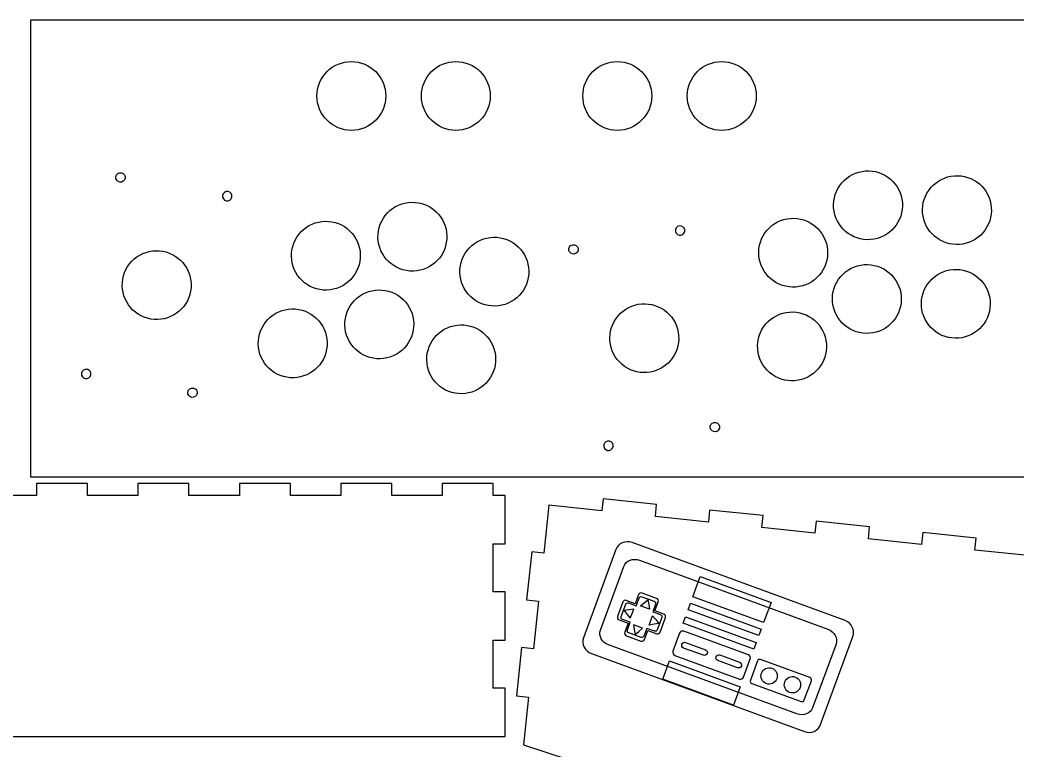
# Model space of a CAD drawing. Extents: x 46 to 1007, y 441 to 854.
# Drawn here: x 587.1 to 793.9, y 702.7 to 854.2 of the extents above; entities that cross this region are included whole.
import ezdxf

# ---------------------------------------------------------------- set-up
doc = ezdxf.new("R2010")
doc.units = 0
doc.layers.add('Calque_1', color=7, linetype='CONTINUOUS')

msp = doc.modelspace()

# ---------------------------------------------------------------- linework, layer by layer
at = {"layer": 'Calque_1', "color": 7}
for p, q in [((589.342782, 854.219686), (799.161031, 854.219686)), ((589.342782, 759.37865), (589.342782, 854.219686)), ((662.982277, 838.446913), (662.982277, 838.446913)), ((684.652396, 838.446913), (684.652396, 838.446913)), ((718.140993, 838.446913), (718.140993, 838.446913)), ((739.811112, 838.446913), (739.811112, 838.446913)), ((608.919909, 821.367673), (608.919909, 821.367673)), ((629.118651, 817.806062), (629.118651, 817.806062)), ((770.043839, 817.006068), (770.043839, 817.006068)), ((788.495243, 816.000326), (788.495243, 816.000326)), ((723.07559, 810.340381), (723.07559, 810.340381)), ((675.534167, 808.005671), (675.534167, 808.005671)), ((702.876839, 806.778825), (702.876839, 806.778825)), ((754.520726, 807.162346), (754.520726, 807.162346)), ((657.580461, 804.064815), (657.580461, 804.064815)), ((692.528831, 800.749831), (692.528831, 800.749831)), ((622.490258, 797.956467), (622.490258, 797.956467)), ((769.806091, 797.561869), (769.806091, 797.561869)), ((788.257472, 796.556095), (788.257472, 796.556095)), ((668.660449, 789.815416), (668.660449, 789.815416)), ((723.6359, 789.420819), (723.6359, 789.420819)), ((754.282964, 787.718145), (754.282964, 787.718145)), ((650.706729, 785.874563), (650.706729, 785.874563)), ((685.65508, 782.559553), (685.65508, 782.559553)), ((601.789359, 780.588214), (601.789359, 780.588214)), ((621.929959, 777.036883), (621.929959, 777.036883)), ((730.26431, 769.571207), (730.26431, 769.571207)), ((710.12371, 766.019875), (710.12371, 766.019875)), ((799.161031, 759.37865), (589.342782, 759.37865)), ((601.078554, 758.026265), (590.504336, 758.026265)), ((590.504336, 758.026265), (590.504336, 755.526764)), ((601.078554, 755.526764), (601.078554, 758.026265)), ((622.127026, 758.026265), (611.55278, 758.026265)), ((611.55278, 758.026265), (611.55278, 755.526764)), ((622.127026, 755.526764), (622.127026, 758.026265)), ((643.17547, 758.026265), (632.601252, 758.026265)), ((632.601252, 758.026265), (632.601252, 755.526764)), ((643.17547, 755.526764), (643.17547, 758.026265)), ((664.223942, 758.026265), (653.649724, 758.026265)), ((653.649724, 758.026265), (653.649724, 755.526764)), ((664.223942, 755.526764), (664.223942, 758.026265)), ((685.247409, 758.026265), (674.698196, 758.026265)), ((674.698196, 758.026265), (674.698196, 755.526764)), ((685.247409, 755.526764), (685.247409, 758.026265)), ((590.504336, 755.526764), (580.030082, 755.526764)), ((611.55278, 755.526764), (601.078554, 755.526764)), ((632.601252, 755.526764), (622.127026, 755.526764)), ((653.649724, 755.526764), (643.17547, 755.526764)), ((674.698196, 755.526764), (664.223942, 755.526764)), ((687.74691, 755.526764), (685.247409, 755.526764)), ((687.74691, 745.503754), (687.74691, 755.526764)), ((696.776666, 753.520164), (695.734194, 743.601746)), ((707.799871, 752.361585), (696.776666, 753.520164)), ((708.061124, 754.847398), (707.799871, 752.361585)), ((719.158892, 753.680974), (708.061124, 754.847398)), ((718.897639, 751.195161), (719.158892, 753.680974)), ((729.89598, 750.039178), (718.897639, 751.195161)), ((730.157234, 752.524992), (729.89598, 750.039178)), ((741.255002, 751.358596), (730.157234, 752.524992)), ((740.993748, 748.872754), (741.255002, 751.358596)), ((751.99209, 747.7168), (740.993748, 748.872754)), ((752.253371, 750.202613), (751.99209, 747.7168)), ((763.351139, 749.036189), (752.253371, 750.202613)), ((763.089858, 746.550376), (763.351139, 749.036189)), ((774.34948, 747.880207), (774.088199, 745.394393)), ((785.447248, 746.713782), (774.34948, 747.880207)), ((785.185967, 744.227969), (785.447248, 746.713782)), ((685.247409, 735.555703), (685.247409, 745.503754)), ((685.247409, 745.503754), (687.74691, 745.503754)), ((774.088199, 745.394393), (763.089858, 746.550376)), ((693.248381, 743.863027), (692.198091, 733.870075)), ((695.734194, 743.601746), (693.248381, 743.863027)), ((796.209172, 743.06939), (785.185967, 744.227969)), ((687.74691, 735.555703), (685.247409, 735.555703)), ((687.74691, 725.507717), (687.74691, 735.555703)), ((692.198091, 733.870075), (694.683904, 733.608793)), ((694.683904, 733.608793), (693.644056, 723.715268)), ((685.247409, 715.559694), (685.247409, 725.507717)), ((685.247409, 725.507717), (687.74691, 725.507717)), ((691.158243, 723.976549), (690.107925, 713.983568)), ((693.644056, 723.715268), (691.158243, 723.976549)), ((687.74691, 715.559694), (685.247409, 715.559694)), ((687.74691, 705.536657), (687.74691, 715.559694)), ((690.107925, 713.983568), (692.593738, 713.722287)), ((692.593738, 713.722287), (691.551266, 703.803925)), ((485.28701, 705.536657), (685.247409, 705.536657)), ((685.247409, 705.536657), (687.74691, 705.536657)), ((691.551266, 703.803925), (701.03619, 700.722087))]:
    msp.add_line(p, q, dxfattribs=at)
at = {"layer": 'Calque_1', "color": 1}
for p, q in [((758.253791, 729.57906), (714.052693, 745.765319)), ((714.052693, 745.765319), (714.052693, 745.765319)), ((710.70748, 744.306843), (704.008449, 726.013269)), ((707.505558, 727.606393), (712.348745, 740.832065)), ((715.622506, 742.095421), (754.684701, 727.791007)), ((715.622506, 742.095421), (715.622506, 742.095421)), ((726.693315, 734.540087), (728.225072, 738.722975)), ((728.225072, 738.722975), (742.8851, 733.354534)), ((715.41821, 734.964086), (714.732571, 733.091759)), ((716.109309, 734.53028), (718.67324, 733.591379)), ((716.109309, 734.53028), (716.109309, 734.53028)), ((719.153238, 734.18385), (716.125962, 735.292426)), ((716.125962, 735.292426), (716.125962, 735.292426)), ((741.353344, 729.171645), (726.693315, 734.540087)), ((712.152685, 733.449586), (711.043916, 730.421782)), ((711.806255, 730.405656), (712.745155, 732.969585)), ((714.732571, 733.091759), (712.860244, 733.777397)), ((713.34441, 733.247591), (714.930102, 732.666917)), ((714.930102, 732.666917), (715.510583, 734.252084)), ((715.788336, 732.616468), (716.548083, 733.280334)), ((716.735125, 732.267862), (715.788336, 732.616468)), ((716.548083, 733.280334), (717.323377, 733.925972)), ((717.689923, 731.941835), (716.735125, 732.267862)), ((717.323377, 733.925972), (717.51843, 732.936082)), ((717.51843, 732.936082), (717.689923, 731.941835)), ((718.951244, 732.992128), (718.370763, 731.406961)), ((718.795939, 731.60377), (719.481578, 733.476098)), ((725.70132, 731.831167), (726.197318, 733.185626)), ((726.197318, 733.185626), (740.857346, 727.817185)), ((742.8851, 733.354534), (741.353344, 729.171645)), ((713.416517, 731.827536), (712.422885, 731.652536)), ((712.422885, 731.652536), (713.052716, 730.864347)), ((713.052716, 730.864347), (713.701088, 730.091334)), ((714.414025, 731.978894), (713.416517, 731.827536)), ((713.701088, 730.091334), (714.068763, 731.03088)), ((714.068763, 731.03088), (714.414025, 731.978894)), ((717.971868, 729.601579), (718.320475, 730.548368)), ((718.320475, 730.548368), (718.98434, 729.788622)), ((718.370763, 731.406961), (719.956454, 730.826287)), ((720.668267, 730.918132), (718.795939, 731.60377)), ((720.23446, 730.227033), (719.29556, 727.663104)), ((719.88803, 727.183104), (720.9968, 730.210907)), ((724.680151, 729.04258), (725.176148, 730.397039)), ((725.176148, 730.397039), (739.836176, 725.028597)), ((740.361348, 726.462725), (725.70132, 731.831167)), ((711.372255, 729.71403), (713.244583, 729.028391)), ((713.669952, 729.225728), (712.084261, 729.806402)), ((713.244583, 729.028391), (712.558944, 727.156064)), ((713.089279, 727.640036), (713.669952, 729.225728)), ((714.357806, 728.710006), (714.509164, 727.712498)), ((715.30582, 728.364743), (714.357806, 728.710006)), ((716.245366, 727.997069), (715.30582, 728.364743)), ((717.645842, 728.646782), (717.971868, 729.601579)), ((718.640088, 728.818275), (717.645842, 728.646782)), ((719.629979, 729.013328), (718.640088, 728.818275)), ((718.98434, 729.788622), (719.629979, 729.013328)), ((739.340179, 723.674138), (724.680151, 729.04258)), ((712.887477, 726.448839), (715.914753, 725.340263)), ((715.930688, 726.102074), (713.366756, 727.040975)), ((714.509164, 727.712498), (714.684164, 726.718866)), ((714.684164, 726.718866), (715.472353, 727.348697)), ((715.472353, 727.348697), (716.245366, 727.997069)), ((717.110614, 727.965772), (716.52994, 726.38008)), ((716.622312, 725.668075), (717.307951, 727.540403)), ((718.696305, 727.385098), (717.110614, 727.965772)), ((717.307951, 727.540403), (719.180278, 726.854764)), ((723.927269, 726.987233), (722.544244, 723.210499)), ((738.19349, 722.467423), (724.776377, 727.380715)), ((724.776377, 727.380715), (724.776377, 727.380715)), ((740.857346, 727.817185), (740.361348, 726.462725)), ((753.167005, 708.011608), (759.866036, 726.305183)), ((748.25145, 710.223221), (709.189255, 724.527635)), ((725.180276, 725.042003), (729.283615, 723.539377)), ((725.180276, 725.042003), (725.180276, 725.042003)), ((739.836176, 725.028597), (739.340179, 723.674138)), ((756.368923, 724.712057), (751.525736, 711.486385)), ((705.620693, 722.73939), (749.821791, 706.55313)), ((722.93825, 722.361196), (736.355363, 717.447905)), ((728.860484, 722.383899), (724.757145, 723.886524)), ((732.271448, 722.445246), (736.374787, 720.94262)), ((732.271448, 722.445246), (732.271448, 722.445246)), ((720.420404, 717.410153), (721.820867, 721.234508)), ((721.820867, 721.234508), (736.480896, 715.866066)), ((735.951655, 719.787141), (731.848316, 721.289767)), ((737.204664, 717.841914), (738.587688, 721.618648)), ((740.060868, 721.20145), (738.598686, 717.208555)), ((750.955041, 717.74946), (740.70826, 721.501788)), ((740.70826, 721.501788), (740.70826, 721.501788)), ((743.075168, 719.686066), (743.075168, 719.686066)), ((747.92069, 717.866324), (747.92069, 717.866324)), ((735.080432, 712.041711), (720.420404, 717.410153)), ((736.480896, 715.866066), (735.080432, 712.041711)), ((738.899216, 716.561688), (749.145996, 712.809359)), ((749.793197, 713.109172), (751.255378, 717.102067))]:
    msp.add_line(p, q, dxfattribs=at)
at = {"layer": 'Calque_1', "color": 7}
for points in [[(650.785372, 843.499042), (652.12528, 844.83895), (653.942585, 845.591702), (655.837501, 845.591702)], [(655.837501, 845.591702), (659.783454, 845.591695), (662.982277, 842.392866), (662.982277, 838.446913)], [(672.455477, 843.499042), (673.795385, 844.83895), (675.61269, 845.591702), (677.507606, 845.591702)], [(677.507606, 845.591702), (679.402522, 845.591702), (681.219827, 844.83895), (682.559735, 843.499042)], [(705.944088, 843.499042), (707.283996, 844.83895), (709.101301, 845.591702), (710.996217, 845.591702)], [(710.996217, 845.591702), (714.94217, 845.591695), (718.140993, 842.392866), (718.140993, 838.446913)], [(727.614193, 843.499042), (728.954101, 844.83895), (730.771406, 845.591702), (732.666322, 845.591702)], [(732.666322, 845.591702), (734.561238, 845.591702), (736.378543, 844.83895), (737.718451, 843.499042)], [(648.692712, 838.446913), (648.692712, 840.341829), (649.445464, 842.159134), (650.785372, 843.499042)], [(670.362817, 838.446913), (670.362816, 840.341829), (671.115569, 842.159134), (672.455477, 843.499042)], [(682.559735, 843.499042), (683.899644, 842.159134), (684.652396, 840.341829), (684.652396, 838.446913)], [(703.851428, 838.446913), (703.851428, 840.341829), (704.60418, 842.159134), (705.944088, 843.499042)], [(725.521533, 838.446913), (725.521532, 840.341829), (726.274285, 842.159134), (727.614193, 843.499042)], [(737.718451, 843.499042), (739.05836, 842.159134), (739.811112, 840.341829), (739.811112, 838.446913)], [(650.785372, 833.394785), (649.445464, 834.734692), (648.692712, 836.551997), (648.692712, 838.446913)], [(662.982277, 838.446913), (662.982277, 834.500961), (659.783454, 831.302132), (655.837501, 831.302125)], [(672.455477, 833.394785), (671.115569, 834.734692), (670.362816, 836.551997), (670.362817, 838.446913)], [(684.652396, 838.446913), (684.652396, 836.551997), (683.899644, 834.734692), (682.559735, 833.394785)], [(705.944088, 833.394785), (704.60418, 834.734692), (703.851428, 836.551997), (703.851428, 838.446913)], [(718.140993, 838.446913), (718.140993, 834.500961), (714.94217, 831.302132), (710.996217, 831.302125)], [(727.614193, 833.394785), (726.274285, 834.734692), (725.521532, 836.551997), (725.521533, 838.446913)], [(739.811112, 838.446913), (739.811112, 836.551997), (739.05836, 834.734692), (737.718451, 833.394785)], [(655.837501, 831.302125), (653.942585, 831.302125), (652.12528, 832.054877), (650.785372, 833.394785)], [(677.507606, 831.302125), (675.61269, 831.302125), (673.795385, 832.054877), (672.455477, 833.394785)], [(682.559735, 833.394785), (681.219827, 832.054877), (679.402522, 831.302125), (677.507606, 831.302125)], [(710.996217, 831.302125), (709.101301, 831.302125), (707.283996, 832.054877), (705.944088, 833.394785)], [(732.666322, 831.302125), (730.771406, 831.302125), (728.954101, 832.054877), (727.614193, 833.394785)], [(737.718451, 833.394785), (736.378543, 832.054877), (734.561238, 831.302125), (732.666322, 831.302125)], [(607.790042, 820.576532), (607.25957, 820.670069), (606.905364, 821.175927), (606.9989, 821.706399)], [(606.9989, 821.706399), (607.043815, 821.961144), (607.188088, 822.187612), (607.39998, 822.335983)], [(607.39998, 822.335983), (607.611872, 822.484354), (607.874026, 822.542473), (608.12877, 822.497555)], [(608.919909, 821.367673), (608.826372, 820.837202), (608.320514, 820.482996), (607.790042, 820.576532)], [(608.12877, 822.497555), (608.383514, 822.452636), (608.60998, 822.30836), (608.758348, 822.096466)], [(608.758348, 822.096466), (608.906716, 821.884572), (608.964831, 821.622417), (608.919909, 821.367673)], [(757.154925, 819.863471), (758.241804, 821.415696), (759.900787, 822.472584), (761.766915, 822.801632)], [(761.766915, 822.801632), (763.633043, 823.130681), (765.553454, 822.704937), (767.105678, 821.618058)], [(767.105678, 821.618058), (768.657903, 820.531178), (769.714791, 818.872196), (770.043839, 817.006068)], [(775.606329, 818.85773), (776.693208, 820.409954), (778.352191, 821.466842), (780.218319, 821.79589)], [(780.218319, 821.79589), (782.084447, 822.12494), (784.004858, 821.699195), (785.557082, 820.612316)], [(755.971351, 814.524708), (755.642301, 816.390836), (756.068046, 818.311247), (757.154925, 819.863471)], [(785.557082, 820.612316), (787.109307, 819.525437), (788.166195, 817.866454), (788.495243, 816.000326)], [(629.118651, 817.806062), (629.025115, 817.27559), (629.379321, 816.769731), (629.909793, 816.676194)], [(630.248518, 818.597203), (629.718047, 818.69074), (629.212188, 818.336533), (629.118651, 817.806062)], [(629.909793, 816.676194), (630.440265, 816.582658), (630.946123, 816.936864), (631.03966, 817.467336)], [(631.03966, 817.467336), (631.133196, 817.997808), (630.77899, 818.503667), (630.248518, 818.597203)], [(774.422755, 813.518966), (774.093705, 815.385094), (774.51945, 817.305505), (775.606329, 818.85773)], [(661.461678, 810.48703), (661.790727, 812.353159), (662.847615, 814.012141), (664.399839, 815.09902)], [(664.399839, 815.09902), (665.952064, 816.1859), (667.872474, 816.611644), (669.738602, 816.282595)], [(669.738602, 816.282595), (671.604731, 815.953547), (673.263713, 814.896658), (674.350592, 813.344434)], [(770.043839, 817.006068), (770.72904, 813.120061), (768.134278, 809.414364), (764.248272, 808.729158)], [(788.495243, 816.000326), (788.824292, 814.134198), (788.398548, 812.213787), (787.311669, 810.661563)], [(674.350592, 813.344434), (675.437472, 811.79221), (675.863216, 809.871799), (675.534167, 808.005671)], [(741.631812, 810.019749), (742.718691, 811.571974), (744.377674, 812.628862), (746.243802, 812.95791)], [(746.243802, 812.95791), (748.10993, 813.286959), (750.030341, 812.861215), (751.582565, 811.774336)], [(764.248272, 808.729158), (760.362267, 808.043949), (756.656565, 810.638704), (755.971351, 814.524708)], [(777.360915, 808.906976), (775.808691, 809.993856), (774.751803, 811.652838), (774.422755, 813.518966)], [(643.507972, 806.546175), (643.837021, 808.412303), (644.893909, 810.071286), (646.446133, 811.158165)], [(646.446133, 811.158165), (647.998358, 812.245044), (649.918768, 812.670789), (651.784896, 812.341739)], [(651.784896, 812.341739), (653.651025, 812.012691), (655.310007, 810.955803), (656.396886, 809.403579)], [(723.866732, 811.470248), (723.33626, 811.376712), (722.982054, 810.870853), (723.07559, 810.340381)], [(724.9966, 810.679107), (724.903063, 811.209579), (724.397204, 811.563785), (723.866732, 811.470248)], [(751.582565, 811.774336), (753.13479, 810.687456), (754.191678, 809.028474), (754.520726, 807.162346)], [(656.396886, 809.403579), (657.483766, 807.851354), (657.90951, 805.930943), (657.580461, 804.064815)], [(667.257245, 802.21012), (663.37124, 802.895327), (660.776477, 806.601024), (661.461678, 810.48703)], [(681.394503, 807.84318), (682.946728, 808.930059), (684.867138, 809.355804), (686.733267, 809.026755)], [(686.733267, 809.026755), (688.599395, 808.697706), (690.258377, 807.640818), (691.345256, 806.088594)], [(723.07559, 810.340381), (723.169127, 809.809909), (723.674986, 809.455703), (724.205458, 809.549239)], [(724.205458, 809.549239), (724.73593, 809.642776), (725.090136, 810.148635), (724.9966, 810.679107)], [(740.448238, 804.680986), (740.119188, 806.547114), (740.544933, 808.467525), (741.631812, 810.019749)], [(782.699679, 807.723402), (780.833551, 807.394353), (778.91314, 807.820097), (777.360915, 808.906976)], [(787.311669, 810.661563), (786.224789, 809.109338), (784.565807, 808.05245), (782.699679, 807.723402)], [(675.534167, 808.005671), (674.848953, 804.119667), (671.143251, 801.524912), (667.257245, 802.21012)], [(678.456343, 803.23119), (678.785391, 805.097318), (679.842279, 806.756301), (681.394503, 807.84318)], [(700.95583, 806.440099), (700.910908, 806.694842), (700.969023, 806.956997), (701.117391, 807.168891)], [(701.117391, 807.168891), (701.265759, 807.380786), (701.492225, 807.525062), (701.746969, 807.56998)], [(701.746969, 807.56998), (702.001713, 807.614898), (702.263867, 807.556779), (702.475759, 807.408408)], [(702.876839, 806.778825), (702.970375, 806.248353), (702.616169, 805.742494), (702.085697, 805.648957)], [(702.475759, 807.408408), (702.687651, 807.260038), (702.831924, 807.033569), (702.876839, 806.778825)], [(754.520726, 807.162346), (754.849775, 805.296218), (754.424031, 803.375807), (753.337151, 801.823583)], [(608.417769, 800.437826), (608.746818, 802.303954), (609.803706, 803.962937), (611.35593, 805.049816)], [(611.35593, 805.049816), (612.908155, 806.136695), (614.828565, 806.56244), (616.694693, 806.23339)], [(616.694693, 806.23339), (618.560821, 805.904342), (620.219804, 804.847454), (621.306683, 803.29523)], [(644.691547, 801.207412), (643.604668, 802.759636), (643.178923, 804.680047), (643.507972, 806.546175)], [(691.345256, 806.088594), (692.432136, 804.536369), (692.85788, 802.615959), (692.528831, 800.749831)], [(702.085697, 805.648957), (701.555225, 805.555421), (701.049366, 805.909627), (700.95583, 806.440099)], [(743.386398, 800.068996), (741.834174, 801.155876), (740.777286, 802.814858), (740.448238, 804.680986)], [(621.306683, 803.29523), (622.393562, 801.743005), (622.819307, 799.822595), (622.490258, 797.956467)], [(657.580461, 804.064815), (657.251413, 802.198687), (656.194524, 800.539705), (654.6423, 799.452825)], [(679.639917, 797.892427), (678.553038, 799.444652), (678.127293, 801.365062), (678.456343, 803.23119)], [(756.917177, 800.419273), (758.004056, 801.971498), (759.663039, 803.028386), (761.529167, 803.357434)], [(761.529167, 803.357434), (763.395295, 803.686483), (765.315705, 803.260739), (766.86793, 802.173859)], [(779.980548, 802.351659), (781.846676, 802.680709), (783.767087, 802.254964), (785.319311, 801.168085)], [(649.303537, 798.269251), (647.437409, 798.598299), (645.778426, 799.655187), (644.691547, 801.207412)], [(692.528831, 800.749831), (692.199783, 798.883703), (691.142895, 797.22472), (689.59067, 796.137841)], [(753.337151, 801.823583), (752.250272, 800.271358), (750.59129, 799.21447), (748.725162, 798.885422)], [(766.86793, 802.173859), (768.420154, 801.08698), (769.477042, 799.427998), (769.806091, 797.561869)], [(775.368558, 799.413499), (776.455437, 800.965723), (778.11442, 802.022611), (779.980548, 802.351659)], [(785.319311, 801.168085), (786.871536, 800.081206), (787.928424, 798.422223), (788.257472, 796.556095)], [(609.601344, 795.099063), (608.514465, 796.651287), (608.08872, 798.571698), (608.417769, 800.437826)], [(654.6423, 799.452825), (653.090076, 798.365946), (651.169665, 797.940202), (649.303537, 798.269251)], [(657.526121, 796.908765), (659.078346, 797.995645), (660.998756, 798.421389), (662.864884, 798.09234)], [(748.725162, 798.885422), (746.859033, 798.556373), (744.938623, 798.982117), (743.386398, 800.068996)], [(755.733602, 795.08051), (755.404553, 796.946638), (755.830298, 798.867049), (756.917177, 800.419273)], [(774.184983, 794.074735), (773.855934, 795.940863), (774.281679, 797.861274), (775.368558, 799.413499)], [(622.490258, 797.956467), (622.161209, 796.090338), (621.104321, 794.431356), (619.552097, 793.344477)], [(654.58796, 792.296775), (654.917009, 794.162904), (655.973897, 795.821886), (657.526121, 796.908765)], [(662.864884, 798.09234), (664.731013, 797.763292), (666.389995, 796.706404), (667.476874, 795.154179)], [(684.251907, 794.954266), (682.385779, 795.283315), (680.726796, 796.340203), (679.639917, 797.892427)], [(769.806091, 797.561869), (770.13514, 795.695741), (769.709395, 793.775331), (768.622516, 792.223106)], [(788.257472, 796.556095), (788.586521, 794.689967), (788.160777, 792.769556), (787.073897, 791.217332)], [(614.213334, 792.160902), (612.347206, 792.48995), (610.688223, 793.546838), (609.601344, 795.099063)], [(639.572415, 792.96791), (641.12464, 794.054789), (643.04505, 794.480534), (644.911178, 794.151484)], [(667.476874, 795.154179), (668.563754, 793.601955), (668.989498, 791.681544), (668.660449, 789.815416)], [(689.59067, 796.137841), (688.038446, 795.050962), (686.118035, 794.625217), (684.251907, 794.954266)], [(710.746986, 792.278223), (711.833865, 793.830447), (713.492847, 794.887335), (715.358976, 795.216383)], [(715.358976, 795.216383), (717.225104, 795.545433), (719.145514, 795.119688), (720.697739, 794.032809)], [(758.671763, 790.46852), (757.119539, 791.555399), (756.062651, 793.214382), (755.733602, 795.08051)], [(619.552097, 793.344477), (617.999872, 792.257597), (616.079462, 791.831853), (614.213334, 792.160902)], [(636.634254, 788.35592), (636.963303, 790.222048), (638.020191, 791.881031), (639.572415, 792.96791)], [(644.911178, 794.151484), (648.797183, 793.46627), (651.391938, 789.760568), (650.706729, 785.874563)], [(655.771535, 786.958012), (654.684656, 788.510237), (654.258911, 790.430647), (654.58796, 792.296775)], [(709.563411, 786.939459), (709.234362, 788.805587), (709.660106, 790.725998), (710.746986, 792.278223)], [(720.697739, 794.032809), (722.249963, 792.94593), (723.306851, 791.286947), (723.6359, 789.420819)], [(741.394064, 790.575551), (742.480943, 792.127776), (744.139926, 793.184664), (746.006054, 793.513712)], [(746.006054, 793.513712), (749.89206, 794.198913), (753.597757, 791.60415), (754.282964, 787.718145)], [(768.622516, 792.223106), (767.535637, 790.670882), (765.876654, 789.613994), (764.010526, 789.284945)], [(777.123144, 789.462745), (775.57092, 790.549625), (774.514032, 792.208607), (774.184983, 794.074735)], [(674.520753, 789.652902), (676.072977, 790.739782), (677.993388, 791.165526), (679.859516, 790.836477)], [(679.859516, 790.836477), (681.725644, 790.507429), (683.384627, 789.450541), (684.471506, 787.898316)], [(740.210489, 785.236788), (739.88144, 787.102916), (740.307185, 789.023327), (741.394064, 790.575551)], [(764.010526, 789.284945), (762.144398, 788.955896), (760.223988, 789.381641), (758.671763, 790.46852)], [(787.073897, 791.217332), (785.987018, 789.665107), (784.328036, 788.608219), (782.461907, 788.279171)], [(637.817829, 783.017157), (636.73095, 784.569381), (636.305205, 786.489792), (636.634254, 788.35592)], [(668.660449, 789.815416), (668.331401, 787.949288), (667.274513, 786.290305), (665.722288, 785.203426)], [(671.582592, 785.040912), (671.91164, 786.907041), (672.968528, 788.566023), (674.520753, 789.652902)], [(723.6359, 789.420819), (723.964949, 787.554691), (723.539204, 785.63428), (722.452325, 784.082056)], [(782.461907, 788.279171), (780.595779, 787.950122), (778.675369, 788.375866), (777.123144, 789.462745)], [(660.383525, 784.019851), (658.517397, 784.3489), (656.858414, 785.405788), (655.771535, 786.958012)], [(684.471506, 787.898316), (685.558385, 786.346092), (685.98413, 784.425681), (685.65508, 782.559553)], [(712.501572, 782.327469), (710.949347, 783.414349), (709.892459, 785.073331), (709.563411, 786.939459)], [(754.282964, 787.718145), (754.968172, 783.83214), (752.373417, 780.126438), (748.487413, 779.441223)], [(650.706729, 785.874563), (650.021522, 781.988557), (646.315826, 779.393795), (642.429819, 780.078996)], [(665.722288, 785.203426), (664.170064, 784.116547), (662.249653, 783.690802), (660.383525, 784.019851)], [(672.766167, 779.702149), (671.679287, 781.254374), (671.253543, 783.174784), (671.582592, 785.040912)], [(722.452325, 784.082056), (721.365446, 782.529831), (719.706463, 781.472943), (717.840335, 781.143895)], [(743.14865, 780.624798), (741.596426, 781.711677), (740.539538, 783.37066), (740.210489, 785.236788)], [(642.429819, 780.078996), (640.563691, 780.408044), (638.904708, 781.464932), (637.817829, 783.017157)], [(685.65508, 782.559553), (685.326032, 780.693425), (684.269144, 779.034442), (682.71692, 777.947563)], [(717.840335, 781.143895), (715.974207, 780.814846), (714.053796, 781.24059), (712.501572, 782.327469)], [(599.868349, 780.92694), (599.774813, 780.396468), (600.129019, 779.890609), (600.659491, 779.797072)], [(600.269432, 781.556515), (600.057541, 781.408146), (599.913267, 781.181682), (599.868349, 780.92694)], [(600.998217, 781.718083), (600.743475, 781.763001), (600.481323, 781.704883), (600.269432, 781.556515)], [(600.659491, 779.797072), (601.189963, 779.703536), (601.695822, 780.057742), (601.789359, 780.588214)], [(601.627791, 781.316999), (601.479424, 781.528891), (601.252959, 781.673165), (600.998217, 781.718083)], [(601.789359, 780.588214), (601.834277, 780.842956), (601.776159, 781.105108), (601.627791, 781.316999)], [(748.487413, 779.441223), (746.621285, 779.112174), (744.700875, 779.537919), (743.14865, 780.624798)], [(622.331042, 777.666457), (622.542933, 777.814826), (622.805085, 777.872943), (623.059827, 777.828026)], [(623.059827, 777.828026), (623.314569, 777.783108), (623.541033, 777.638834), (623.689401, 777.426942)], [(677.378156, 776.763988), (675.512028, 777.093037), (673.853046, 778.149925), (672.766167, 779.702149)], [(682.71692, 777.947563), (681.164695, 776.860684), (679.244285, 776.434939), (677.378156, 776.763988)], [(622.721101, 775.907015), (622.190629, 776.000552), (621.836423, 776.506411), (621.929959, 777.036883)], [(621.929959, 777.036883), (621.974877, 777.291625), (622.11915, 777.518089), (622.331042, 777.666457)], [(623.850968, 776.698157), (623.757431, 776.167685), (623.251573, 775.813479), (622.721101, 775.907015)], [(623.689401, 777.426942), (623.837769, 777.215051), (623.895886, 776.952899), (623.850968, 776.698157)], [(730.26431, 769.571207), (730.219392, 769.825949), (730.27751, 770.0881), (730.425877, 770.299992)], [(731.394178, 768.780065), (730.863706, 768.686529), (730.357847, 769.040735), (730.26431, 769.571207)], [(730.425877, 770.299992), (730.574245, 770.511884), (730.80071, 770.656158), (731.055452, 770.701076)], [(731.055452, 770.701076), (731.310194, 770.745993), (731.572345, 770.687876), (731.784237, 770.539507)], [(732.185319, 769.909933), (732.278856, 769.379461), (731.92465, 768.873602), (731.394178, 768.780065)], [(731.784237, 770.539507), (731.996128, 770.391139), (732.140402, 770.164674), (732.185319, 769.909933)], [(708.364268, 766.409935), (708.2159, 766.198043), (708.157782, 765.935892), (708.202701, 765.68115)], [(708.202701, 765.68115), (708.296237, 765.150678), (708.802096, 764.796472), (709.332568, 764.890008)], [(708.993842, 766.811019), (708.7391, 766.766101), (708.512636, 766.621826), (708.364268, 766.409935)], [(709.722627, 766.64945), (709.510736, 766.797818), (709.248584, 766.855936), (708.993842, 766.811019)], [(709.332568, 764.890008), (709.86304, 764.983545), (710.217246, 765.489403), (710.12371, 766.019875)], [(710.12371, 766.019875), (710.078792, 766.274617), (709.934518, 766.501082), (709.722627, 766.64945)]]:
    msp.add_open_spline(points, degree=3, dxfattribs=at)
at = {"layer": 'Calque_1', "color": 1}
for points in [[(714.052693, 745.765319), (712.679381, 746.26822), (711.187517, 745.617718), (710.70748, 744.306843)], [(712.348745, 740.832065), (712.789205, 742.034864), (714.249197, 742.598322), (715.622506, 742.095421)], [(716.125962, 735.292426), (715.839054, 735.39749), (715.523274, 735.250992), (715.41821, 734.964086)], [(715.510583, 734.252084), (715.599556, 734.495048), (715.866342, 734.619253), (716.109309, 734.53028)], [(712.860244, 733.777397), (712.573338, 733.882461), (712.25775, 733.736494), (712.152685, 733.449586)], [(712.745155, 732.969585), (712.834129, 733.212552), (713.101446, 733.336563), (713.34441, 733.247591)], [(718.67324, 733.591379), (718.916208, 733.502405), (719.040217, 733.235092), (718.951244, 732.992128)], [(719.481578, 733.476098), (719.586641, 733.763003), (719.440146, 734.078785), (719.153238, 734.18385)], [(711.043916, 730.421782), (710.938854, 730.134873), (711.08535, 729.819093), (711.372255, 729.71403)], [(712.084261, 729.806402), (711.841296, 729.895374), (711.717282, 730.162689), (711.806255, 730.405656)], [(719.956454, 730.826287), (720.199422, 730.737314), (720.323434, 730.47), (720.23446, 730.227033)], [(720.9968, 730.210907), (721.101864, 730.497815), (720.955175, 730.813067), (720.668267, 730.918132)], [(759.866036, 726.305183), (760.346073, 727.616057), (759.627103, 729.076158), (758.253791, 729.57906)], [(709.189255, 724.527635), (707.815946, 725.030535), (707.065098, 726.403593), (707.505558, 727.606393)], [(712.558944, 727.156064), (712.45388, 726.869155), (712.600569, 726.553904), (712.887477, 726.448839)], [(713.366756, 727.040975), (713.123789, 727.129948), (713.000305, 727.397069), (713.089279, 727.640036)], [(716.52994, 726.38008), (716.440966, 726.137113), (716.173655, 726.0131), (715.930688, 726.102074)], [(719.29556, 727.663104), (719.206586, 727.420137), (718.939272, 727.296125), (718.696305, 727.385098)], [(719.180278, 726.854764), (719.467186, 726.749699), (719.782966, 726.896196), (719.88803, 727.183104)], [(724.776377, 727.380715), (724.432091, 727.506791), (724.053345, 727.331519), (723.927269, 726.987233)], [(754.684701, 727.791007), (756.058013, 727.288106), (756.809383, 725.914857), (756.368923, 724.712057)], [(704.008449, 726.013269), (703.528412, 724.702395), (704.247381, 723.242291), (705.620693, 722.73939)], [(715.914753, 725.340263), (716.201661, 725.235199), (716.517247, 725.381167), (716.622312, 725.668075)], [(724.757145, 723.886524), (724.437134, 724.003711), (724.273953, 724.355461), (724.391139, 724.675472)], [(724.391139, 724.675472), (724.508326, 724.995482), (724.860266, 725.15919), (725.180276, 725.042003)], [(722.544244, 723.210499), (722.418167, 722.86621), (722.593964, 722.487272), (722.93825, 722.361196)], [(729.64943, 722.749908), (729.532243, 722.429897), (729.180494, 722.266712), (728.860484, 722.383899)], [(729.283615, 723.539377), (729.603626, 723.422191), (729.766616, 723.069918), (729.64943, 722.749908)], [(731.848316, 721.289767), (731.528306, 721.406953), (731.365124, 721.758704), (731.482311, 722.078714)], [(731.482311, 722.078714), (731.599497, 722.398725), (731.951437, 722.562432), (732.271448, 722.445246)], [(738.587688, 721.618648), (738.713764, 721.962934), (738.537775, 722.341347), (738.19349, 722.467423)], [(736.740601, 720.15315), (736.623415, 719.833139), (736.271666, 719.669954), (735.951655, 719.787141)], [(736.374787, 720.94262), (736.694797, 720.825433), (736.857788, 720.47316), (736.740601, 720.15315)], [(740.70826, 721.501788), (740.445948, 721.597846), (740.156926, 721.463765), (740.060868, 721.20145)], [(741.777395, 719.631998), (742.185697, 719.821417), (742.652525, 719.840866), (743.075168, 719.686066)], [(736.355363, 717.447905), (736.699648, 717.321828), (737.078587, 717.497625), (737.204664, 717.841914)], [(740.952091, 717.378275), (740.762672, 717.786577), (740.743223, 718.253405), (740.898023, 718.676048)], [(740.898023, 718.676048), (741.05277, 719.09871), (741.369094, 719.44258), (741.777395, 719.631998)], [(743.075168, 719.686066), (743.49783, 719.531319), (743.8417, 719.214996), (744.031118, 718.806694)], [(744.031118, 718.806694), (744.220537, 718.398393), (744.239986, 717.931564), (744.085186, 717.508922)], [(745.743739, 716.856833), (746.066201, 717.736674), (747.040783, 718.188605), (747.92069, 717.866324)], [(747.92069, 717.866324), (748.800636, 717.544153), (749.252888, 716.569722), (748.930899, 715.689709)], [(751.255378, 717.102067), (751.351437, 717.364382), (751.217355, 717.653401), (750.955041, 717.74946)], [(738.598686, 717.208555), (738.502628, 716.946243), (738.636904, 716.657745), (738.899216, 716.561688)], [(741.908042, 716.498903), (741.48538, 716.65365), (741.14151, 716.969974), (740.952091, 717.378275)], [(743.205814, 716.552971), (742.797513, 716.363552), (742.330684, 716.344103), (741.908042, 716.498903)], [(744.085186, 717.508922), (743.930439, 717.08626), (743.614116, 716.74239), (743.205814, 716.552971)], [(745.797807, 715.559061), (745.608388, 715.967363), (745.588939, 716.434191), (745.743739, 716.856833)], [(748.930899, 715.689709), (748.776152, 715.267047), (748.459829, 714.923178), (748.051528, 714.733759)], [(746.753757, 714.679689), (746.331095, 714.834436), (745.987226, 715.150759), (745.797807, 715.559061)], [(748.051528, 714.733759), (747.643227, 714.54434), (747.1764, 714.52489), (746.753757, 714.679689)], [(749.145996, 712.809359), (749.408311, 712.713301), (749.697139, 712.84686), (749.793197, 713.109172)], [(751.525736, 711.486385), (751.085276, 710.283586), (749.624762, 709.72032), (748.25145, 710.223221)], [(749.821791, 706.55313), (751.195103, 706.050229), (752.686968, 706.700734), (753.167005, 708.011608)]]:
    msp.add_open_spline(points, degree=3, dxfattribs=at)

doc.saveas('drawing.dxf')
